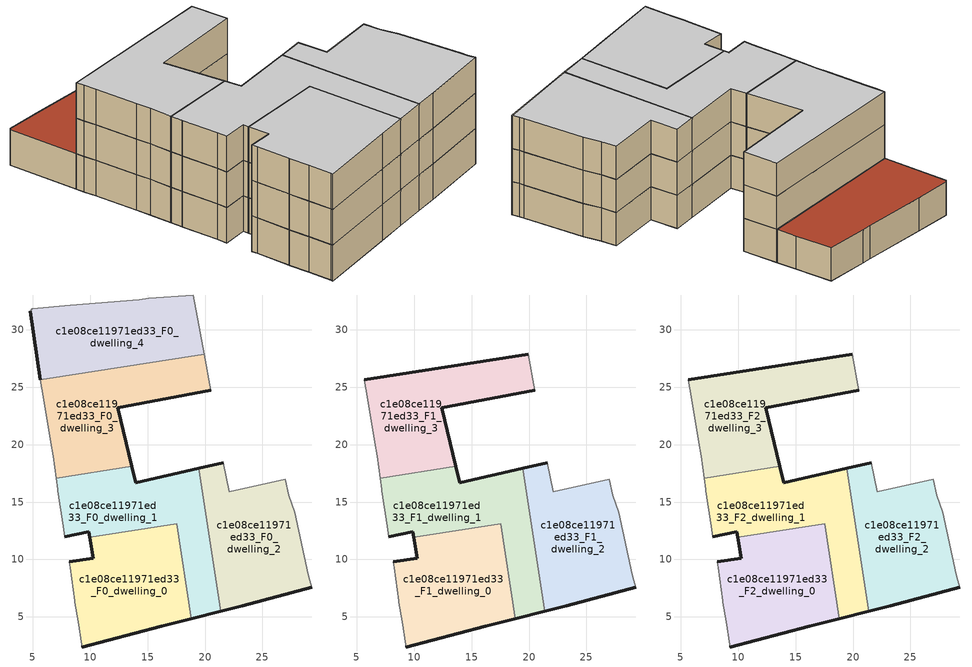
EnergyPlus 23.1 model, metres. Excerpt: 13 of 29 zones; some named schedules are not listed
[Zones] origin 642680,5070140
c1e08ce11971ed33_F0_dwelling_0
 floor ground (EU_floor_Construction): 18.82,4.85 17.53,13.11 9.96,11.93 10.28,10.09 8.18,9.79 8.28,9.29 8.68,6.39 8.68,6.29 8.98,4.59 9.28,2.59 9.28,2.39 16.19,4.19 z0
 wall outside (EU_wall_Construction): 8.18,9.79 10.28,10.09 9.96,11.93 / 18.82,4.85 16.19,4.19 9.28,2.39 z0:3
 wall adiabatic (EU_wall_Construction): 9.28,2.39 9.28,2.59 8.98,4.59 8.68,6.29 8.68,6.39 8.28,9.29 8.18,9.79 z0:3
 wall to c1e08ce11971ed33_F0_dwelling_1 (EU_wall_Construction): 9.96,11.93 17.53,13.11 18.82,4.85 z0:3
c1e08ce11971ed33_F0_dwelling_1
 floor ground (EU_floor_Construction): 21.38,5.5 19.44,17.92 13.99,16.7 13.64,18.11 7.05,17.08 7.18,16.1 7.18,16 7.68,12.9 7.78,12 9.88,12.4 9.96,11.93 17.53,13.11 18.82,4.85 z0
 wall outside (EU_wall_Construction): 9.96,11.93 9.88,12.4 7.78,12 / 13.64,18.11 13.99,16.7 19.44,17.92 / 21.38,5.5 18.82,4.85 z0:3
 wall adiabatic (EU_wall_Construction): 7.78,12 7.68,12.9 7.18,16 7.18,16.1 7.05,17.08 z0:3
 wall to c1e08ce11971ed33_F0_dwelling_3 (EU_wall_Construction): 7.05,17.08 13.64,18.11 z0:3
 wall to c1e08ce11971ed33_F0_dwelling_2 (EU_wall_Construction): 19.44,17.92 21.38,5.5 z0:3
c1e08ce11971ed33_F0_dwelling_2
 floor ground (EU_floor_Construction): 29.3,7.59 29.1,8.19 29,8.69 27.8,14.09 27.3,15.59 27,16.99 22.09,15.89 21.59,18.4 19.44,17.92 21.38,5.5 23.29,5.99 z0
 wall outside (EU_wall_Construction): 19.44,17.92 21.59,18.4 / 29.3,7.59 23.29,5.99 21.38,5.5 z0:3
 wall adiabatic (EU_wall_Construction): 21.59,18.4 22.09,15.89 27,16.99 27.3,15.59 27.8,14.09 29,8.69 29.1,8.19 29.3,7.59 z0:3
c1e08ce11971ed33_F0_dwelling_3
 floor ground (EU_floor_Construction): 13.64,18.11 12.39,23.2 20.49,24.7 19.93,27.86 5.68,25.64 5.78,24.91 5.98,23.9 6.58,20.2 6.78,19 7.05,17.08 z0
 wall outside (EU_wall_Construction): 20.49,24.7 12.39,23.2 13.64,18.11 z0:3
 wall adiabatic (EU_wall_Construction): 19.93,27.86 20.49,24.7 / 7.05,17.08 6.78,19 6.58,20.2 5.98,23.9 5.78,24.91 5.68,25.64 z0:3
 wall to c1e08ce11971ed33_F0_dwelling_4 (EU_wall_Construction): 5.67,25.64 19.93,27.86 z0:3
c1e08ce11971ed33_F0_dwelling_4
 floor ground (EU_floor_Construction): 19.93,27.86 19.6,29.71 19,33.01 15.09,32.71 14.29,32.61 8.29,32.11 4.99,31.81 4.79,31.61 5.68,25.64 z0
 wall outside (EU_wall_Construction): 5.68,25.64 4.79,31.61 z0:3
 wall adiabatic (EU_wall_Construction): 4.79,31.61 4.99,31.81 8.29,32.11 14.29,32.61 15.09,32.71 19,33.01 19.6,29.71 19.93,27.86 z0:3
 roof outside (EU_roof_Construction): 19,33.01 19.6,29.71 19.93,27.86 5.68,25.64 4.79,31.61 4.99,31.81 8.29,32.11 14.29,32.61 15.09,32.71 z3
c1e08ce11971ed33_F1_dwelling_0
 floor to c1e08ce11971ed33_F0_dwelling_0 (EU_floor_Construction): 18.82,4.85 17.53,13.11 9.96,11.93 10.28,10.09 8.18,9.79 8.28,9.29 8.68,6.39 8.68,6.29 8.98,4.59 9.28,2.59 9.28,2.39 16.19,4.19 z3
 wall outside (EU_wall_Construction): 8.18,9.79 10.28,10.09 9.96,11.93 / 18.82,4.85 16.19,4.19 9.28,2.39 z3:6
 wall adiabatic (EU_wall_Construction): 9.28,2.39 9.28,2.59 8.98,4.59 8.68,6.29 8.68,6.39 8.28,9.29 8.18,9.79 z3:6
 wall to c1e08ce11971ed33_F1_dwelling_1 (EU_wall_Construction): 9.96,11.93 17.53,13.11 18.82,4.85 z3:6
c1e08ce11971ed33_F1_dwelling_1
 floor to c1e08ce11971ed33_F0_dwelling_1 (EU_floor_Construction): 21.38,5.5 19.44,17.92 13.99,16.7 13.64,18.11 7.05,17.08 7.18,16.1 7.18,16 7.68,12.9 7.78,12 9.88,12.4 9.96,11.93 17.53,13.11 18.82,4.85 z3
 wall outside (EU_wall_Construction): 9.96,11.93 9.88,12.4 7.78,12 / 13.64,18.11 13.99,16.7 19.44,17.92 / 21.38,5.5 18.82,4.85 z3:6
 wall adiabatic (EU_wall_Construction): 7.78,12 7.68,12.9 7.18,16 7.18,16.1 7.05,17.08 z3:6
 wall to c1e08ce11971ed33_F1_dwelling_3 (EU_wall_Construction): 7.05,17.08 13.64,18.11 z3:6
 wall to c1e08ce11971ed33_F1_dwelling_2 (EU_wall_Construction): 19.44,17.92 21.38,5.5 z3:6
c1e08ce11971ed33_F1_dwelling_2
 floor to c1e08ce11971ed33_F0_dwelling_2 (EU_floor_Construction): 29.3,7.59 29.1,8.19 29,8.69 27.8,14.09 27.3,15.59 27,16.99 22.09,15.89 21.59,18.4 19.44,17.92 21.38,5.5 23.29,5.99 z3
 wall outside (EU_wall_Construction): 19.44,17.92 21.59,18.4 / 29.3,7.59 23.29,5.99 21.38,5.5 z3:6
 wall adiabatic (EU_wall_Construction): 21.59,18.4 22.09,15.89 27,16.99 27.3,15.59 27.8,14.09 29,8.69 29.1,8.19 29.3,7.59 z3:6
c1e08ce11971ed33_F1_dwelling_3
 floor to c1e08ce11971ed33_F0_dwelling_3 (EU_floor_Construction): 13.64,18.11 12.39,23.2 20.49,24.7 19.93,27.86 5.67,25.64 5.78,24.91 5.98,23.9 6.58,20.2 6.78,19 7.05,17.08 z3
 wall outside (EU_wall_Construction): 5.68,25.64 19.93,27.86 / 20.49,24.7 12.39,23.2 13.64,18.11 z3:6
 wall adiabatic (EU_wall_Construction): 19.93,27.86 20.49,24.7 / 7.05,17.08 6.78,19 6.58,20.2 5.98,23.9 5.78,24.91 5.68,25.64 z3:6
c1e08ce11971ed33_F2_dwelling_0
 floor to c1e08ce11971ed33_F1_dwelling_0 (EU_floor_Construction): 18.82,4.85 17.53,13.11 9.96,11.93 10.28,10.09 8.18,9.79 8.28,9.29 8.68,6.39 8.68,6.29 8.98,4.59 9.28,2.59 9.28,2.39 16.19,4.19 z6
 wall outside (EU_wall_Construction): 8.18,9.79 10.28,10.09 9.96,11.93 / 18.82,4.85 16.19,4.19 9.28,2.39 z6:9
 wall adiabatic (EU_wall_Construction): 9.28,2.39 9.28,2.59 8.98,4.59 8.68,6.29 8.68,6.39 8.28,9.29 8.18,9.79 z6:9
 wall to c1e08ce11971ed33_F2_dwelling_1 (EU_wall_Construction): 9.96,11.93 17.53,13.11 18.82,4.85 z6:9
 ceiling to c1e08ce11971ed33_F3_dwelling_0 (EU_floor_Construction): 17.53,13.11 18.82,4.85 16.19,4.19 9.28,2.39 9.28,2.59 8.98,4.59 8.68,6.29 8.68,6.39 8.28,9.29 8.18,9.79 10.28,10.09 9.96,11.93 z9
c1e08ce11971ed33_F2_dwelling_1
 floor to c1e08ce11971ed33_F1_dwelling_1 (EU_floor_Construction): 21.38,5.5 19.44,17.92 13.99,16.7 13.64,18.11 7.05,17.08 7.18,16.1 7.18,16 7.68,12.9 7.78,12 9.88,12.4 9.96,11.93 17.53,13.11 18.82,4.85 z6
 wall outside (EU_wall_Construction): 9.96,11.93 9.88,12.4 7.78,12 / 13.64,18.11 13.99,16.7 19.44,17.92 / 21.38,5.5 18.82,4.85 z6:9
 wall adiabatic (EU_wall_Construction): 7.78,12 7.68,12.9 7.18,16 7.18,16.1 7.05,17.08 z6:9
 wall to c1e08ce11971ed33_F2_dwelling_3 (EU_wall_Construction): 7.05,17.08 13.64,18.11 z6:9
 wall to c1e08ce11971ed33_F2_dwelling_2 (EU_wall_Construction): 19.44,17.92 21.38,5.5 z6:9
 ceiling to c1e08ce11971ed33_F3_dwelling_1 (EU_floor_Construction): 19.44,17.92 21.38,5.5 18.82,4.85 17.53,13.11 9.96,11.93 9.88,12.4 7.78,12 7.68,12.9 7.18,16 7.18,16.1 7.05,17.08 13.64,18.11 13.99,16.7 z9
c1e08ce11971ed33_F2_dwelling_2
 floor to c1e08ce11971ed33_F1_dwelling_2 (EU_floor_Construction): 29.3,7.59 29.1,8.19 29,8.69 27.8,14.09 27.3,15.59 27,16.99 22.09,15.89 21.59,18.4 19.44,17.92 21.38,5.5 23.29,5.99 z6
 wall outside (EU_wall_Construction): 19.44,17.92 21.59,18.4 / 29.3,7.59 23.29,5.99 21.38,5.5 z6:9
 wall adiabatic (EU_wall_Construction): 21.59,18.4 22.09,15.89 27,16.99 27.3,15.59 27.8,14.09 29,8.69 29.1,8.19 29.3,7.59 z6:9
 ceiling to c1e08ce11971ed33_F3_dwelling_2 (EU_floor_Construction): 27,16.99 27.3,15.59 27.8,14.09 29,8.69 29.1,8.19 29.3,7.59 23.29,5.99 21.38,5.5 19.44,17.92 21.59,18.4 22.09,15.89 z9
c1e08ce11971ed33_F2_dwelling_3
 floor to c1e08ce11971ed33_F1_dwelling_3 (EU_floor_Construction): 13.64,18.11 12.39,23.2 20.49,24.7 19.93,27.86 5.67,25.64 5.78,24.91 5.98,23.9 6.58,20.2 6.78,19 7.05,17.08 z6
 wall outside (EU_wall_Construction): 5.68,25.64 19.93,27.86 / 20.49,24.7 12.39,23.2 13.64,18.11 z6:9
 wall adiabatic (EU_wall_Construction): 19.93,27.86 20.49,24.7 / 7.05,17.08 6.78,19 6.58,20.2 5.98,23.9 5.78,24.91 5.68,25.64 z6:9
 ceiling to c1e08ce11971ed33_F3_dwelling_3 (EU_floor_Construction): 19.93,27.86 20.49,24.7 12.39,23.2 13.64,18.11 7.05,17.08 6.78,19 6.58,20.2 5.98,23.9 5.78,24.91 5.67,25.64 z9
[Building]
EU S2 Campaign: North Axis=0; Terrain=City; Solar Distribution=FullExterior
[Site:Location]
Lyon-Bron: Latitude=45.75; Longitude=5; Time Zone=1; Elevation=198
[SizingPeriod:WeatherFileDays]
AnnualSizingPeriod: Begin Month=1; Begin Day of Month=1; End Month=12; End Day of Month=31; Day of Week for Start Day=Monday; Use Weather File Daylight Saving Period=No; Use Weather File Rain and Snow Indicators=No
[MATERIAL]
EU_InternalMass_Material: Roughness=MediumRough; Thickness=0.1; Conductivity=1; Density=1800; Specific Heat=900; Thermal Absorptance=0.9; Solar Absorptance=0.7; Visible Absorptance=0.7
[MATERIAL:NOMASS] Roughness=MediumRough; Thermal Absorptance=0.9; Solar Absorptance=0.7; Visible Absorptance=0.7
Name | Thermal Resistance
EU_wall_NoMass | 0.776494
EU_roof_NoMass | 0.486893
EU_floor_NoMass | 0.421597
[CONSTRUCTION]
EU_wall_Construction: EU_wall_NoMass
EU_roof_Construction: EU_roof_NoMass
EU_floor_Construction: EU_floor_NoMass
EU_InternalMass_Construction: EU_InternalMass_Material
[ZONE] Type=1; Multiplier=1; Ceiling Height=autocalculate; Floor Area=autocalculate; Part of Total Floor Area=Yes
Name | Volume
c1e08ce11971ed33_F0_dwelling_0 | 246.807
c1e08ce11971ed33_F1_dwelling_0; c1e08ce11971ed33_F2_dwelling_0 | 246.804
c1e08ce11971ed33_F0_dwelling_1; c1e08ce11971ed33_F1_dwelling_1; c1e08ce11971ed33_F2_dwelling_1 | 246.786
c1e08ce11971ed33_F0_dwelling_2 | 246.798
c1e08ce11971ed33_F1_dwelling_2; c1e08ce11971ed33_F2_dwelling_2 | 246.796
c1e08ce11971ed33_F0_dwelling_3 | 246.782
c1e08ce11971ed33_F1_dwelling_3; c1e08ce11971ed33_F2_dwelling_3 | 246.781
c1e08ce11971ed33_F0_dwelling_4 | 246.795
[INTERNALMASS] Construction=EU_InternalMass_Construction
Name | Zone or ZoneList | Surface Area
c1e08ce11971ed33_F0_dwelling_0_EU_InternalMass | c1e08ce11971ed33_F0_dwelling_0 | 82.2687
c1e08ce11971ed33_F0_dwelling_1_EU_InternalMass | c1e08ce11971ed33_F0_dwelling_1 | 82.2621
c1e08ce11971ed33_F0_dwelling_2_EU_InternalMass | c1e08ce11971ed33_F0_dwelling_2 | 82.2656
c1e08ce11971ed33_F0_dwelling_3_EU_InternalMass | c1e08ce11971ed33_F0_dwelling_3 | 82.2606
c1e08ce11971ed33_F0_dwelling_4_EU_InternalMass | c1e08ce11971ed33_F0_dwelling_4 | 82.2649
c1e08ce11971ed33_F1_dwelling_0_EU_InternalMass | c1e08ce11971ed33_F1_dwelling_0 | 104.623
c1e08ce11971ed33_F1_dwelling_1_EU_InternalMass | c1e08ce11971ed33_F1_dwelling_1 | 84.9856
c1e08ce11971ed33_F1_dwelling_2_EU_InternalMass | c1e08ce11971ed33_F1_dwelling_2 | 145.691
c1e08ce11971ed33_F1_dwelling_3_EU_InternalMass | c1e08ce11971ed33_F1_dwelling_3 | 76.0239
c1e08ce11971ed33_F2_dwelling_0_EU_InternalMass | c1e08ce11971ed33_F2_dwelling_0 | 104.623
c1e08ce11971ed33_F2_dwelling_1_EU_InternalMass | c1e08ce11971ed33_F2_dwelling_1 | 84.9856
c1e08ce11971ed33_F2_dwelling_2_EU_InternalMass | c1e08ce11971ed33_F2_dwelling_2 | 145.691
c1e08ce11971ed33_F2_dwelling_3_EU_InternalMass | c1e08ce11971ed33_F2_dwelling_3 | 76.0239
[OTHEREQUIPMENT] Fuel Type=Electricity; Design Level Calculation Method=Watts/Area; Power per Zone Floor Area=1; Fraction Latent=0; Fraction Radiant=0; Fraction Lost=0; Carbon Dioxide Generation Rate=0; EndUse Subcategory=EU_Step8_InternalGains
Name | Zone or ZoneList or Space or SpaceList | Schedule
EU_Step8_InternalGain_c1e08ce11971ed33_F0_dwelling_0_f000 | c1e08ce11971ed33_F0_dwelling_0 | EU_Step8_GainSchedule_c1e08ce11971ed33_F0_dwelling_0_f000
EU_Step8_InternalGain_c1e08ce11971ed33_F0_dwelling_1_f000 | c1e08ce11971ed33_F0_dwelling_1 | EU_Step8_GainSchedule_c1e08ce11971ed33_F0_dwelling_1_f000
EU_Step8_InternalGain_c1e08ce11971ed33_F0_dwelling_2_f000 | c1e08ce11971ed33_F0_dwelling_2 | EU_Step8_GainSchedule_c1e08ce11971ed33_F0_dwelling_2_f000
EU_Step8_InternalGain_c1e08ce11971ed33_F0_dwelling_3_f000 | c1e08ce11971ed33_F0_dwelling_3 | EU_Step8_GainSchedule_c1e08ce11971ed33_F0_dwelling_3_f000
EU_Step8_InternalGain_c1e08ce11971ed33_F0_dwelling_4_f000 | c1e08ce11971ed33_F0_dwelling_4 | EU_Step8_GainSchedule_c1e08ce11971ed33_F0_dwelling_4_f000
EU_Step8_InternalGain_c1e08ce11971ed33_F1_dwelling_0_f000 | c1e08ce11971ed33_F1_dwelling_0 | EU_Step8_GainSchedule_c1e08ce11971ed33_F1_dwelling_0_f000
EU_Step8_InternalGain_c1e08ce11971ed33_F1_dwelling_1_f000 | c1e08ce11971ed33_F1_dwelling_1 | EU_Step8_GainSchedule_c1e08ce11971ed33_F1_dwelling_1_f000
EU_Step8_InternalGain_c1e08ce11971ed33_F1_dwelling_2_f000 | c1e08ce11971ed33_F1_dwelling_2 | EU_Step8_GainSchedule_c1e08ce11971ed33_F1_dwelling_2_f000
EU_Step8_InternalGain_c1e08ce11971ed33_F1_dwelling_3_f000 | c1e08ce11971ed33_F1_dwelling_3 | EU_Step8_GainSchedule_c1e08ce11971ed33_F1_dwelling_3_f000
EU_Step8_InternalGain_c1e08ce11971ed33_F2_dwelling_0_f000 | c1e08ce11971ed33_F2_dwelling_0 | EU_Step8_GainSchedule_c1e08ce11971ed33_F2_dwelling_0_f000
EU_Step8_InternalGain_c1e08ce11971ed33_F2_dwelling_1_f000 | c1e08ce11971ed33_F2_dwelling_1 | EU_Step8_GainSchedule_c1e08ce11971ed33_F2_dwelling_1_f000
EU_Step8_InternalGain_c1e08ce11971ed33_F2_dwelling_2_f000 | c1e08ce11971ed33_F2_dwelling_2 | EU_Step8_GainSchedule_c1e08ce11971ed33_F2_dwelling_2_f000
EU_Step8_InternalGain_c1e08ce11971ed33_F2_dwelling_3_f000 | c1e08ce11971ed33_F2_dwelling_3 | EU_Step8_GainSchedule_c1e08ce11971ed33_F2_dwelling_3_f000
[ZONEVENTILATION:DESIGNFLOWRATE] Schedule=EU_AlwaysOn; Design Flow Rate Calculation Method=AirChanges/Hour; Air Changes per Hour=0.693814; Ventilation Type=Natural; Fan Pressure Rise=0; Fan Total Efficiency=1; Constant Term Coefficient=1; Temperature Term Coefficient=0; Velocity Term Coefficient=0; Velocity Squared Term Coefficient=0; Minimum Indoor Temperature=-100; Maximum Indoor Temperature=100; Delta Temperature=-100; Minimum Outdoor Temperature=-100; Maximum Outdoor Temperature=100; Maximum Wind Speed=40
Name | Zone or ZoneList or Space or SpaceList
EU_ConstantAir_c1e08ce11971ed33_F0_dwelling_0 | c1e08ce11971ed33_F0_dwelling_0
EU_ConstantAir_c1e08ce11971ed33_F0_dwelling_1 | c1e08ce11971ed33_F0_dwelling_1
EU_ConstantAir_c1e08ce11971ed33_F0_dwelling_2 | c1e08ce11971ed33_F0_dwelling_2
EU_ConstantAir_c1e08ce11971ed33_F0_dwelling_3 | c1e08ce11971ed33_F0_dwelling_3
EU_ConstantAir_c1e08ce11971ed33_F0_dwelling_4 | c1e08ce11971ed33_F0_dwelling_4
EU_ConstantAir_c1e08ce11971ed33_F1_dwelling_0 | c1e08ce11971ed33_F1_dwelling_0
EU_ConstantAir_c1e08ce11971ed33_F1_dwelling_1 | c1e08ce11971ed33_F1_dwelling_1
EU_ConstantAir_c1e08ce11971ed33_F1_dwelling_2 | c1e08ce11971ed33_F1_dwelling_2
EU_ConstantAir_c1e08ce11971ed33_F1_dwelling_3 | c1e08ce11971ed33_F1_dwelling_3
EU_ConstantAir_c1e08ce11971ed33_F2_dwelling_0 | c1e08ce11971ed33_F2_dwelling_0
EU_ConstantAir_c1e08ce11971ed33_F2_dwelling_1 | c1e08ce11971ed33_F2_dwelling_1
EU_ConstantAir_c1e08ce11971ed33_F2_dwelling_2 | c1e08ce11971ed33_F2_dwelling_2
EU_ConstantAir_c1e08ce11971ed33_F2_dwelling_3 | c1e08ce11971ed33_F2_dwelling_3
[HVACTEMPLATE:THERMOSTAT] Constant Heating Setpoint=20; Constant Cooling Setpoint=50
EU_HeatOnly_c1e08ce11971ed33_F0_dwelling_0; EU_HeatOnly_c1e08ce11971ed33_F0_dwelling_1; EU_HeatOnly_c1e08ce11971ed33_F0_dwelling_2; EU_HeatOnly_c1e08ce11971ed33_F0_dwelling_3; EU_HeatOnly_c1e08ce11971ed33_F0_dwelling_4; EU_HeatOnly_c1e08ce11971ed33_F1_dwelling_0; EU_HeatOnly_c1e08ce11971ed33_F1_dwelling_1; EU_HeatOnly_c1e08ce11971ed33_F1_dwelling_2; EU_HeatOnly_c1e08ce11971ed33_F1_dwelling_3; EU_HeatOnly_c1e08ce11971ed33_F2_dwelling_0; EU_HeatOnly_c1e08ce11971ed33_F2_dwelling_1; EU_HeatOnly_c1e08ce11971ed33_F2_dwelling_2; EU_HeatOnly_c1e08ce11971ed33_F2_dwelling_3; EU_HeatOnly_c1e08ce11971ed33_F3_dwelling_0; EU_HeatOnly_c1e08ce11971ed33_F3_dwelling_1; EU_HeatOnly_c1e08ce11971ed33_F3_dwelling_2; EU_HeatOnly_c1e08ce11971ed33_F3_dwelling_3; EU_HeatOnly_c1e08ce11971ed33_F4_dwelling_0; EU_HeatOnly_c1e08ce11971ed33_F4_dwelling_1; EU_HeatOnly_c1e08ce11971ed33_F4_dwelling_2; EU_HeatOnly_c1e08ce11971ed33_F4_dwelling_3; EU_HeatOnly_c1e08ce11971ed33_F5_dwelling_0; EU_HeatOnly_c1e08ce11971ed33_F5_dwelling_1; EU_HeatOnly_c1e08ce11971ed33_F5_dwelling_2; EU_HeatOnly_c1e08ce11971ed33_F5_dwelling_3; EU_HeatOnly_c1e08ce11971ed33_F6_dwelling_0; EU_HeatOnly_c1e08ce11971ed33_F6_dwelling_1; EU_HeatOnly_c1e08ce11971ed33_F6_dwelling_2; EU_HeatOnly_c1e08ce11971ed33_F6_dwelling_3
[HVACTEMPLATE:ZONE:IDEALLOADSAIRSYSTEM] System Availability Schedule=EU_AlwaysOn; Maximum Heating Supply Air Temperature=50; Minimum Cooling Supply Air Temperature=13; Maximum Heating Supply Air Humidity Ratio=0.0156; Minimum Cooling Supply Air Humidity Ratio=0.0077; Heating Limit=NoLimit; Cooling Limit=NoLimit; Heating Availability Schedule=EU_AlwaysOn; Cooling Availability Schedule=EU_CoolingOff; Dehumidification Control Type=ConstantSensibleHeatRatio; Cooling Sensible Heat Ratio=0.7; Dehumidification Setpoint=60; Humidification Control Type=None; Humidification Setpoint=30; Outdoor Air Method=None; Outdoor Air Flow Rate per Person=0.00944; Outdoor Air Flow Rate per Zone Floor Area=0; Outdoor Air Flow Rate per Zone=0; Demand Controlled Ventilation Type=None; Outdoor Air Economizer Type=NoEconomizer; Heat Recovery Type=None; Sensible Heat Recovery Effectiveness=0.7; Latent Heat Recovery Effectiveness=0.65
Name | Template Thermostat
c1e08ce11971ed33_F0_dwelling_0 | EU_HeatOnly_c1e08ce11971ed33_F0_dwelling_0
c1e08ce11971ed33_F0_dwelling_1 | EU_HeatOnly_c1e08ce11971ed33_F0_dwelling_1
c1e08ce11971ed33_F0_dwelling_2 | EU_HeatOnly_c1e08ce11971ed33_F0_dwelling_2
c1e08ce11971ed33_F0_dwelling_3 | EU_HeatOnly_c1e08ce11971ed33_F0_dwelling_3
c1e08ce11971ed33_F0_dwelling_4 | EU_HeatOnly_c1e08ce11971ed33_F0_dwelling_4
c1e08ce11971ed33_F1_dwelling_0 | EU_HeatOnly_c1e08ce11971ed33_F1_dwelling_0
c1e08ce11971ed33_F1_dwelling_1 | EU_HeatOnly_c1e08ce11971ed33_F1_dwelling_1
c1e08ce11971ed33_F1_dwelling_2 | EU_HeatOnly_c1e08ce11971ed33_F1_dwelling_2
c1e08ce11971ed33_F1_dwelling_3 | EU_HeatOnly_c1e08ce11971ed33_F1_dwelling_3
c1e08ce11971ed33_F2_dwelling_0 | EU_HeatOnly_c1e08ce11971ed33_F2_dwelling_0
c1e08ce11971ed33_F2_dwelling_1 | EU_HeatOnly_c1e08ce11971ed33_F2_dwelling_1
c1e08ce11971ed33_F2_dwelling_2 | EU_HeatOnly_c1e08ce11971ed33_F2_dwelling_2
c1e08ce11971ed33_F2_dwelling_3 | EU_HeatOnly_c1e08ce11971ed33_F2_dwelling_3
[SIZING:ZONE] Zone Cooling Design Supply Air Temperature Input Method=SupplyAirTemperature; Zone Cooling Design Supply Air Temperature=13; Zone Heating Design Supply Air Temperature Input Method=SupplyAirTemperature; Zone Heating Design Supply Air Temperature=50; Zone Cooling Design Supply Air Humidity Ratio=0.008; Zone Heating Design Supply Air Humidity Ratio=0.008; Cooling Design Air Flow Method=DesignDay; Cooling Design Air Flow Rate=0; Cooling Minimum Air Flow per Zone Floor Area=0.000762; Cooling Minimum Air Flow=0; Cooling Minimum Air Flow Fraction=0.2; Heating Design Air Flow Method=DesignDay; Heating Design Air Flow Rate=0; Heating Maximum Air Flow per Zone Floor Area=0.002032; Heating Maximum Air Flow=0.141576; Heating Maximum Air Flow Fraction=0.3; Account for Dedicated Outdoor Air System=No; Dedicated Outdoor Air System Control Strategy=NeutralSupplyAir; Dedicated Outdoor Air Low Setpoint Temperature for Design=autosize; Dedicated Outdoor Air High Setpoint Temperature for Design=autosize; Zone Load Sizing Method=Sensible Load Only No Latent Load; Zone Latent Cooling Design Supply Air Humidity Ratio Input Method=HumidityRatioDifference; Zone Cooling Design Supply Air Humidity Ratio Difference=0.005; Zone Latent Heating Design Supply Air Humidity Ratio Input Method=HumidityRatioDifference; Zone Humidification Design Supply Air Humidity Ratio Difference=0.005
c1e08ce11971ed33_F0_dwelling_0; c1e08ce11971ed33_F0_dwelling_1; c1e08ce11971ed33_F0_dwelling_2; c1e08ce11971ed33_F0_dwelling_3; c1e08ce11971ed33_F0_dwelling_4; c1e08ce11971ed33_F1_dwelling_0; c1e08ce11971ed33_F1_dwelling_1; c1e08ce11971ed33_F1_dwelling_2; c1e08ce11971ed33_F1_dwelling_3; c1e08ce11971ed33_F2_dwelling_0; c1e08ce11971ed33_F2_dwelling_1; c1e08ce11971ed33_F2_dwelling_2; c1e08ce11971ed33_F2_dwelling_3
